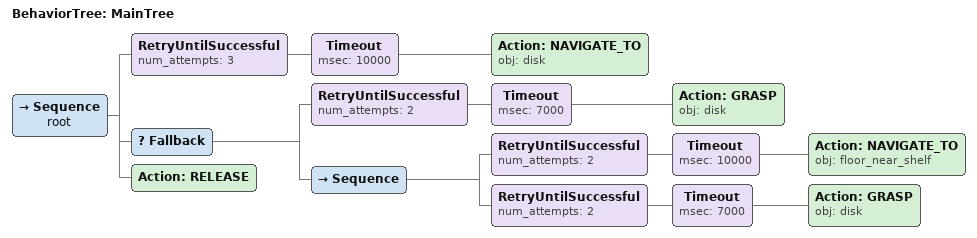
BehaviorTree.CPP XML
<root main_tree_to_execute="MainTree">
  <BehaviorTree ID="MainTree">
    <Sequence name="root">
      <!-- Retry navigation to disk up to 3 times with timeout -->
      <RetryUntilSuccessful num_attempts="3">
        <Timeout msec="10000">
          <Action ID="NAVIGATE_TO" obj="disk"/>
        </Timeout>
      </RetryUntilSuccessful>
      <!-- Fallback: Robust grasp with recovery if disk is missing -->
      <Fallback>
        <!-- Primary grasp attempt with retry and timeout -->
        <RetryUntilSuccessful num_attempts="2">
          <Timeout msec="7000">
            <Action ID="GRASP" obj="disk"/>
          </Timeout>
        </RetryUntilSuccessful>
        <!-- Recovery: Search and retry grasp at floor location -->
        <Sequence>
          <!-- Retry navigation to floor near shelf with timeout -->
          <RetryUntilSuccessful num_attempts="2">
            <Timeout msec="10000">
              <Action ID="NAVIGATE_TO" obj="floor_near_shelf"/>
            </Timeout>
          </RetryUntilSuccessful>
          <!-- Retry grasp at new location with timeout -->
          <RetryUntilSuccessful num_attempts="2">
            <Timeout msec="7000">
              <Action ID="GRASP" obj="disk"/>
            </Timeout>
          </RetryUntilSuccessful>
        </Sequence>
      </Fallback>
      <!-- Release disk after successful grasp -->
      <Action ID="RELEASE"/>
    </Sequence>
  </BehaviorTree>
</root>
